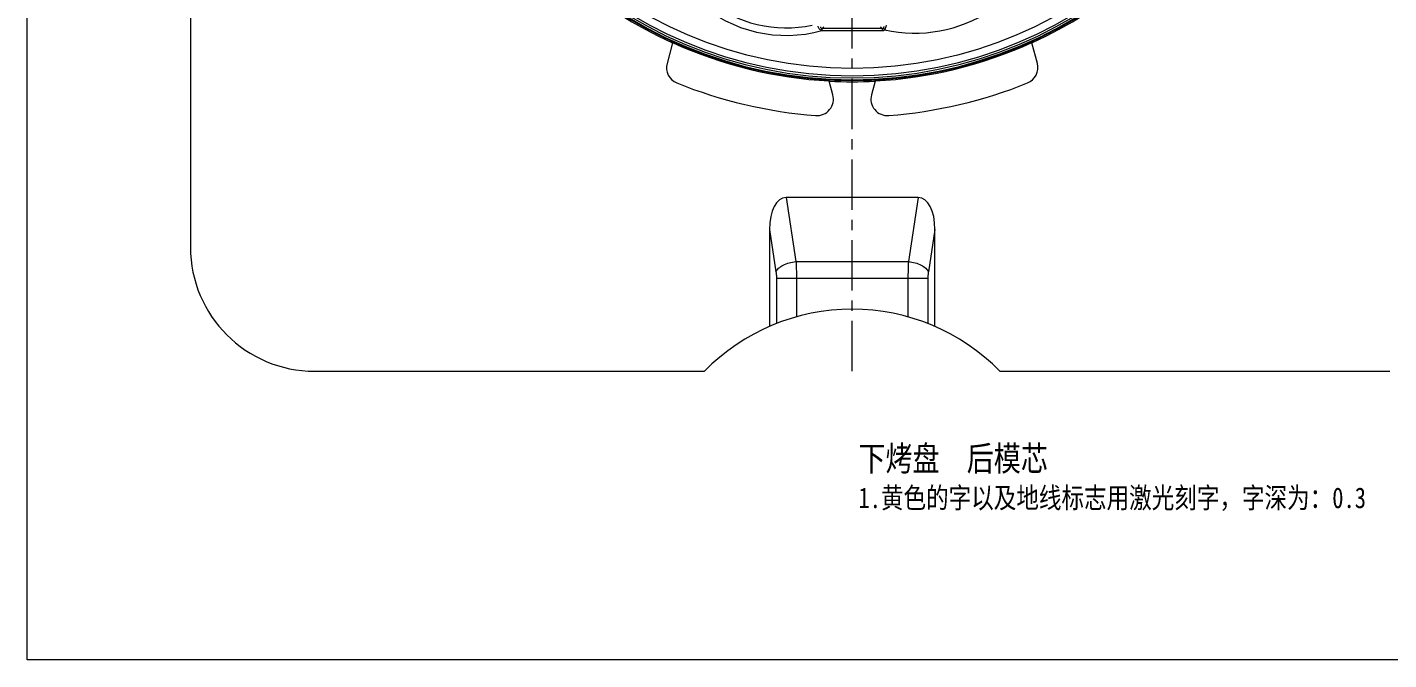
# Model space of a CAD drawing. Header units: millimetres. Extents: x 1815 to 2350, y 526 to 985.
# Drawn here: x 1814.5 to 2143.7, y 526.3 to 679.2 of the extents above; entities that cross this region are included whole.
import ezdxf

# ---------------------------------------------------------------- set-up
doc = ezdxf.new("R2010")
doc.units = ezdxf.units.MM
doc.header["$LTSCALE"] = 16.334999
doc.linetypes.add('CENTER', pattern=[0.6, 0.375, -0.075, 0.075, -0.075])
doc.linetypes.add('HIDDEN', pattern=[0.2, 0.1, -0.1])
doc.layers.get('0').update_dxf_attribs({"lineweight": 18})
doc.layers.add('DEFAULT_2', color=8, linetype='HIDDEN', lineweight=18)
doc.styles.get("Standard").update_dxf_attribs({"font": 'txt.shx', "width": 0.8})

msp = doc.modelspace()

# ---------------------------------------------------------------- linework, layer by layer
at = {"color": 1, "linetype": 'CENTER', "ltscale": 1.990327}
msp.add_line((2013.998, 596.071), (2013.998, 941.071), dxfattribs=at)
at = {"color": 7, "linetype": 'Continuous'}
for p, q in [((1853.998, 911.071), (1853.998, 626.071)), ((2006.751, 678.929), (2006.672, 678.432)), ((2006.777, 678.928), (2007.175, 679.326)), ((2021.22, 678.928), (2006.777, 678.928)), ((2006.777, 678.426), (2006.777, 678.928)), ((2006.777, 678.426), (2021.22, 678.426)), ((2020.822, 679.326), (2021.22, 678.928)), ((2021.22, 678.928), (2021.22, 678.426)), ((2021.523, 679.029), (2021.826, 678.63)), ((1970.552, 675.454), (1969.227, 670.508)), ((2058.77, 670.508), (2057.444, 675.454)), ((2009.333, 662.914), (2008.454, 666.193)), ((2019.542, 666.193), (2018.664, 662.914)), ((2029.982, 638.071), (1998.014, 638.071)), ((1998.014, 638.071), (2000.407, 622.607)), ((2029.982, 638.071), (2027.59, 622.607)), ((1993.998, 630.313), (1995.577, 620.107)), ((1993.998, 630.313), (1993.998, 606.897)), ((2033.998, 630.313), (2032.419, 620.107)), ((2033.998, 606.897), (2033.998, 630.313)), ((2000.407, 622.607), (2027.59, 622.607)), ((1995.685, 618.607), (2032.312, 618.607)), ((1995.685, 618.607), (1995.685, 607.597)), ((2000.514, 618.607), (2000.514, 609.219)), ((2027.482, 618.607), (2027.482, 609.219)), ((2032.312, 618.607), (2032.312, 607.597)), ((1883.998, 596.071), (1978.291, 596.071)), ((2049.705, 596.071), (2143.998, 596.071))]:
    msp.add_line(p, q, dxfattribs=at)
msp.add_lwpolyline([(1814.53, 985.004), (2350.15, 985.004), (2350.15, 526.309), (1814.53, 526.309)], close=True)
msp.add_circle((2013.998, 771.071), 101.783, dxfattribs=at)
for centre, radius, start, end in [((2013.998, 771.071), 104.542, 91.10143, 88.88734), ((2013.998, 771.071), 104.092, 91.10644, 88.8863), ((2013.998, 771.071), 103.581, 91.11024, 88.88976), ((2013.998, 771.071), 105.025, 119.07017, 245.56422), ((2013.998, 771.071), 104.725, 119.08004, 61.11754), ((2013.998, 771.071), 105.025, 294.43578, 61.12697), ((2029.157, 711.038), 33.227, 257.25392, 349.86871), ((1998.072, 709.485), 32.222, 228.552, 285.48013), ((1998.072, 709.485), 30.406, 231.43568, 281.87277), ((2006.777, 679.431), 1.005, 264.01397, 270.00313), ((2013.998, 771.071), 104.951, 245.55749, 266.96102), ((2013.998, 771.071), 104.951, 273.03898, 294.44251), ((1973.091, 669.473), 4, 165, 248.06837), ((2054.906, 669.473), 4, 291.93163, 15), ((2013.998, 771.071), 113.525, 248.06837, 265.53368), ((2013.998, 771.071), 105.025, 266.9742, 273.0258), ((2013.998, 771.071), 113.525, 274.46632, 291.93163), ((2005.469, 661.879), 4, 265.53368, 15), ((2022.527, 661.879), 4, 165, 274.46632), ((1883.998, 626.071), 30, 180, 270), ((2013.998, 561.071), 50, 44.427, 135.573)]:
    msp.add_arc(centre, radius, start, end, dxfattribs=at)
for centre, major_axis, start_param, end_param in [((1999.175, 628.071), (-1.542, 9.971), 6.2066697, 7.5514016), ((2028.822, 628.071), (1.542, 9.971), 5.0149691, 6.3597009)]:
    msp.add_ellipse(centre, major_axis=major_axis, ratio=0.4955722, start_param=start_param, end_param=end_param, dxfattribs=at)
for points, knots in [([(2006.672, 678.432), (2006.415, 678.486), (2005.979, 678.823), (2005.787, 679.295), (2005.74, 679.526)], [0, 0, 0, 0, 0.7972878, 1.5107324, 1.5107324, 1.5107324, 1.5107324]), ([(2006.305, 679.355), (2006.307, 679.334), (2006.32, 679.242), (2006.361, 679.154), (2006.406, 679.099)], [0, 0, 0, 0, 0.06256534, 0.27885457, 0.27885457, 0.27885457, 0.27885457]), ([(2006.406, 679.099), (2006.449, 679.047), (2006.562, 678.958), (2006.704, 678.928), (2006.776, 678.928)], [0, 0, 0, 0, 0.20147708, 0.42016854, 0.42016854, 0.42016854, 0.42016854]), ([(2021.523, 679.029), (2021.595, 679.083), (2021.694, 679.219), (2021.712, 679.378), (2021.707, 679.445)], [0, 0, 0, 0, 0.27157135, 0.47236936, 0.47236936, 0.47236936, 0.47236936]), ([(2021.826, 678.63), (2021.976, 678.778), (2022.186, 679.137), (2022.273, 679.539), (2022.271, 679.731)], [0, 0, 0, 0, 0.6366532, 1.2140044, 1.2140044, 1.2140044, 1.2140044]), ([(1995.577, 620.107), (1995.717, 620.431), (1996.246, 621.067), (1997.364, 621.783), (1998.794, 622.332), (1999.854, 622.543), (2000.407, 622.607)], [0, 0, 0, 0, 1.0613351, 2.4015335, 3.9655118, 5.6368049, 5.6368049, 5.6368049, 5.6368049]), ([(2000.407, 622.607), (2000.425, 622.295), (2000.49, 620.962), (2000.514, 619.628), (2000.514, 618.607)], [0, 0, 0, 0, 0.9389457, 4.0019372, 4.0019372, 4.0019372, 4.0019372]), ([(2027.59, 622.607), (2027.572, 622.295), (2027.506, 620.962), (2027.482, 619.628), (2027.482, 618.607)], [0, 0, 0, 0, 0.9391482, 4.0019374, 4.0019374, 4.0019374, 4.0019374]), ([(2027.59, 622.607), (2028.142, 622.543), (2029.203, 622.332), (2030.632, 621.783), (2031.75, 621.067), (2032.279, 620.431), (2032.419, 620.107)], [0, 0, 0, 0, 1.6712924, 3.2352698, 4.5754699, 5.6368116, 5.6368116, 5.6368116, 5.6368116]), ([(1995.577, 620.107), (1995.595, 619.991), (1995.66, 619.493), (1995.685, 618.991), (1995.685, 618.607)], [0, 0, 0, 0, 0.3535892, 1.5051486, 1.5051486, 1.5051486, 1.5051486]), ([(2032.419, 620.107), (2032.401, 619.991), (2032.336, 619.493), (2032.312, 618.991), (2032.312, 618.607)], [0, 0, 0, 0, 0.3536724, 1.505149, 1.505149, 1.505149, 1.505149])]:
    msp.add_open_spline(points, degree=3, knots=knots, dxfattribs=at)
for points in [[(2021.22, 678.928), (2021.326, 678.928), (2021.438, 678.965), (2021.523, 679.029)], [(2021.22, 678.426), (2021.433, 678.426), (2021.656, 678.501), (2021.826, 678.63)]]:
    msp.add_open_spline(points, degree=3, dxfattribs=at)
at = {"layer": 'DEFAULT_2', "color": 8, "linetype": 'HIDDEN'}
for p, q in [((1970.552, 675.454), (1970.572, 675.526)), ((2057.444, 675.454), (2057.425, 675.526)), ((2008.454, 666.193), (2008.434, 666.268)), ((2019.542, 666.193), (2019.562, 666.268))]:
    msp.add_line(p, q, dxfattribs=at)

# ---------------------------------------------------------------- texts
at = {"insert": (2015.51, 577.975), "char_height": 10, "width": 421.55294, "attachment_point": 1}
msp.add_mtext('{\\fSimSun|b0|i0|c134|p2;\\H0.6x;下烤盘  后模芯\\P\\H0.83333x;1.黄色的字以及地线标志用激光刻字，字深为：0.3}', dxfattribs=at)

doc.saveas('drawing.dxf')
